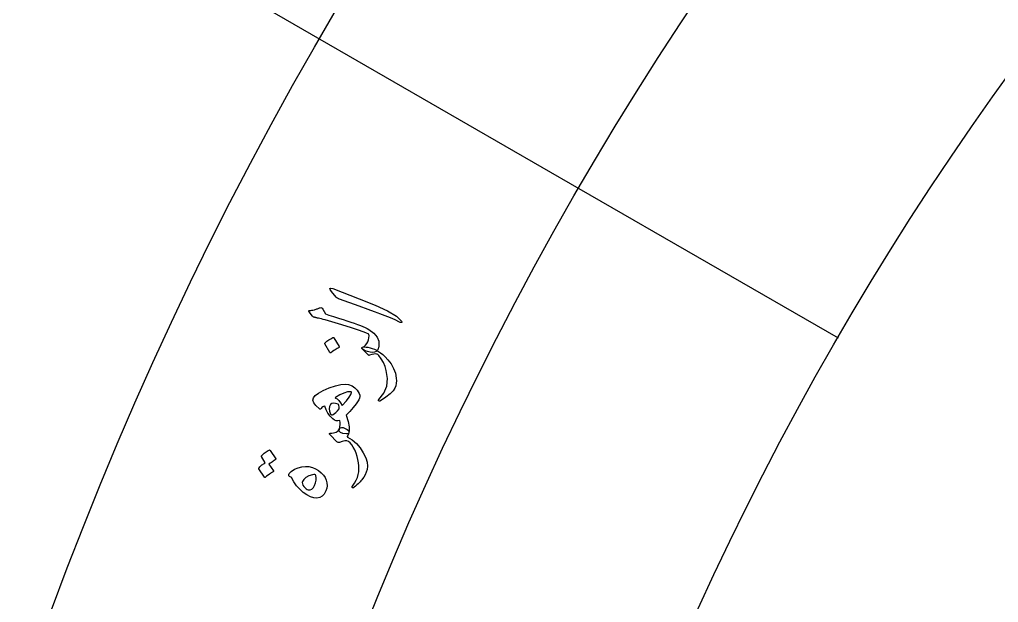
# Model space of a CAD drawing. Header units: millimetres. Extents: x -78 to 78, y -78 to 100.
# Drawn here: x -58.41 to -41.93, y 21.31 to 31.13 of the extents above; entities that cross this region are included whole.
import ezdxf

# ---------------------------------------------------------------- set-up
doc = ezdxf.new("R2010")
doc.units = ezdxf.units.MM
doc.layers.add('ENGRAVE', color=7, linetype='Continuous')
doc.layers.add('TEXT', color=5, linetype='Continuous')

msp = doc.modelspace()

# ---------------------------------------------------------------- linework, layer by layer
at = {"layer": 'ENGRAVE'}
for points in [[(-60.7409, 35.0687), (-53.358, 30.8062)], [(-53.358, 30.8062), (-48.9954, 28.2875)], [(-48.9954, 28.2875), (-44.6328, 25.7687)]]:
    msp.add_lwpolyline(points, dxfattribs=at)
for radius in [75.95, 75.95, 73.9156, 70.1375, 70.1375, 67.1538, 61.6125, 61.6125, 56.575, 56.575, 51.5375, 51.5375]:
    msp.add_circle((0, 0), radius, dxfattribs=at)
at = {"layer": 'TEXT'}
for points in [[(-53.1595, 26.5503), (-53.183, 26.583), (-53.1874, 26.602), (-53.1729, 26.6075), (-53.1393, 26.5993), (-52.6976, 26.4281), (-52.427, 26.3219), (-52.2177, 26.2234), (-52.0696, 26.1328), (-51.9826, 26.0502), (-51.977, 26.0404), (-51.975, 26.0331), (-51.9766, 26.0284), (-51.9817, 26.0262), (-51.9882, 26.0258), (-51.9959, 26.0269), (-52.0046, 26.0297), (-52.0144, 26.034), (-52.0889, 26.0714), (-52.1697, 26.1075), (-52.2568, 26.1425), (-52.3501, 26.1762), (-52.3742, 26.1855), (-52.4398, 26.2098), (-52.5469, 26.2491), (-52.6954, 26.3034), (-53.0263, 26.4206), (-53.0433, 26.428), (-53.0581, 26.4365), (-53.0708, 26.4461), (-53.0814, 26.4568)], [(-53.5422, 26.2238), (-53.5392, 26.2276), (-53.5348, 26.2301), (-53.5289, 26.2313), (-53.5214, 26.2312), (-53.5101, 26.2311), (-53.4942, 26.2331), (-53.4738, 26.2373), (-53.4488, 26.2436), (-53.4352, 26.2477), (-53.4221, 26.2517), (-53.4093, 26.2557), (-53.397, 26.2596), (-53.3852, 26.2636), (-53.3739, 26.2679), (-53.3632, 26.2724), (-53.353, 26.2772), (-53.3406, 26.28), (-53.3286, 26.2766), (-53.3168, 26.2672), (-53.3055, 26.2516), (-53.2605, 26.1729), (-53.236, 26.1638), (-53.2058, 26.1533), (-53.1698, 26.1415), (-53.128, 26.1284), (-53.0803, 26.1134), (-53.0268, 26.0963), (-52.9675, 26.0769), (-52.9022, 26.0552), (-52.8372, 26.0341), (-52.7777, 26.0139), (-52.7238, 25.9944), (-52.6753, 25.9758), (-52.6322, 25.958), (-52.5946, 25.9413), (-52.5623, 25.9257), (-52.5354, 25.9111), (-52.4496, 25.8501), (-52.3924, 25.7832), (-52.3639, 25.7105), (-52.3638, 25.6318), (-52.3657, 25.6201), (-52.368, 25.609), (-52.3708, 25.5986), (-52.3742, 25.5888), (-52.3779, 25.5796), (-52.3818, 25.5709), (-52.3861, 25.5628), (-52.3906, 25.5551), (-52.409, 25.5363), (-52.4356, 25.5253), (-52.4704, 25.5224), (-52.5133, 25.5274), (-52.5569, 25.5376), (-52.5936, 25.5503), (-52.6235, 25.5657), (-52.6465, 25.5835), (-52.6501, 25.5877), (-52.6522, 25.5917), (-52.6528, 25.5954), (-52.6519, 25.599), (-52.6494, 25.6029), (-52.6463, 25.6059), (-52.6426, 25.6081), (-52.6382, 25.6095), (-52.6122, 25.6246), (-52.5893, 25.6451), (-52.5692, 25.6711), (-52.5521, 25.7025), (-52.5391, 25.7378), (-52.5314, 25.7711), (-52.5288, 25.8025), (-52.5316, 25.8319), (-52.5846, 25.8554), (-52.6876, 25.8919), (-52.8405, 25.9413), (-53.0435, 26.0034), (-53.2698, 26.0709), (-53.2998, 26.0799), (-53.3286, 26.0877), (-53.356, 26.0943), (-53.3821, 26.0997), (-53.3953, 26.1022), (-53.4073, 26.1047), (-53.418, 26.1073), (-53.4275, 26.1099), (-53.4357, 26.1124), (-53.4427, 26.1144), (-53.4485, 26.1159), (-53.453, 26.117), (-53.4626, 26.1203), (-53.4707, 26.1245), (-53.4773, 26.1297), (-53.4824, 26.1357), (-53.5395, 26.2073), (-53.542, 26.2119), (-53.5432, 26.2162), (-53.5433, 26.2202), (-53.5422, 26.2238)], [(-53.2732, 25.6674), (-53.2743, 25.6706), (-53.2741, 25.6743), (-53.2726, 25.6784), (-53.2699, 25.6831), (-53.2398, 25.7105), (-53.2076, 25.7345), (-53.1733, 25.7551), (-53.137, 25.7722), (-53.1322, 25.7732), (-53.1281, 25.7728), (-53.1248, 25.7707), (-53.1223, 25.7672), (-53.0303, 25.6214), (-53.0287, 25.6168), (-53.0298, 25.6125), (-53.0338, 25.6085), (-53.0405, 25.6047), (-53.0463, 25.6015), (-53.0553, 25.5963), (-53.0673, 25.589), (-53.0825, 25.5798), (-53.1008, 25.5683), (-53.1225, 25.5544), (-53.1474, 25.538), (-53.1757, 25.5191), (-53.18, 25.5169), (-53.1834, 25.5164), (-53.186, 25.5176), (-53.1878, 25.5206)], [(-52.6373, 25.6112), (-52.6105, 25.615), (-52.5806, 25.6146), (-52.5476, 25.6101), (-52.5115, 25.6013), (-52.4751, 25.5897), (-52.439, 25.5756), (-52.4033, 25.559), (-52.368, 25.5399), (-52.334, 25.5169), (-52.2969, 25.486), (-52.2566, 25.4472), (-52.2132, 25.4006), (-52.1575, 25.3288), (-52.1153, 25.2528), (-52.0866, 25.1727), (-52.0714, 25.0883), (-52.0693, 25.0452), (-52.0724, 25.0028), (-52.0808, 24.9611), (-52.0945, 24.9201), (-52.1223, 24.8756), (-52.1723, 24.8251), (-52.2446, 24.7685), (-52.3392, 24.7057), (-52.3462, 24.7026), (-52.3528, 24.7016), (-52.3591, 24.7024), (-52.3649, 24.7052), (-52.369, 24.7095), (-52.3699, 24.7149), (-52.3676, 24.7215), (-52.3621, 24.7291), (-52.2801, 24.836), (-52.2322, 24.9533), (-52.2185, 25.0812), (-52.2388, 25.2198), (-52.2604, 25.2884), (-52.2886, 25.3533), (-52.3233, 25.4145), (-52.3646, 25.4721), (-52.3722, 25.48), (-52.3816, 25.4868), (-52.393, 25.4923), (-52.4062, 25.4966), (-52.4253, 25.4987), (-52.4505, 25.4958), (-52.4819, 25.4878), (-52.5195, 25.4748), (-52.5249, 25.4741), (-52.5305, 25.4754), (-52.5365, 25.4787), (-52.5429, 25.484), (-52.6457, 25.5853), (-52.6493, 25.5894), (-52.6514, 25.5934), (-52.6519, 25.5972), (-52.651, 25.6007), (-52.6486, 25.6046), (-52.6455, 25.6077), (-52.6417, 25.6099), (-52.6373, 25.6112)], [(-53.3656, 24.5722), (-53.4236, 24.6269), (-53.4597, 24.6763), (-53.4737, 24.7205), (-53.4658, 24.7593), (-53.4348, 24.7974), (-53.3802, 24.8376), (-53.3019, 24.8798), (-53.2002, 24.9239), (-53.0956, 24.961), (-53.0064, 24.9833), (-52.9326, 24.9908), (-52.8742, 24.9837), (-52.8159, 24.9609), (-52.7668, 24.9282), (-52.7268, 24.8859), (-52.6959, 24.8338), (-52.6863, 24.8057), (-52.6837, 24.7783), (-52.6883, 24.7516), (-52.7, 24.7256), (-52.7439, 24.6593), (-52.7942, 24.5935), (-52.8507, 24.5282), (-52.9134, 24.4633), (-52.8837, 24.3568), (-52.8667, 24.2714), (-52.8625, 24.207), (-52.8712, 24.1634), (-52.8764, 24.1566), (-52.885, 24.1519), (-52.8968, 24.1491), (-52.9119, 24.1484), (-52.9728, 24.1546), (-53.0126, 24.1712), (-53.0313, 24.1981), (-53.0288, 24.2355), (-53.0203, 24.2708), (-53.0165, 24.3063), (-53.0172, 24.3422), (-53.0226, 24.3783), (-53.0529, 24.3681), (-53.0827, 24.3684), (-53.1122, 24.3795), (-53.1413, 24.4012), (-53.1861, 24.4481), (-53.2236, 24.4999), (-53.2537, 24.5567), (-53.2765, 24.6184), (-53.2937, 24.6141), (-53.3093, 24.6059), (-53.3233, 24.5937), (-53.3356, 24.5776), (-53.3424, 24.5699), (-53.3497, 24.5665), (-53.3575, 24.5673), (-53.3656, 24.5722)], [(-53.097, 24.7627), (-53.1002, 24.7605), (-53.1012, 24.7583), (-53.1001, 24.7562), (-53.0968, 24.7541), (-53.067, 24.7397), (-53.0376, 24.7138), (-53.0084, 24.6763), (-52.9796, 24.6273), (-52.9111, 24.7059), (-52.8627, 24.7685), (-52.8344, 24.8153), (-52.8262, 24.8463), (-52.8266, 24.8527), (-52.8284, 24.8574), (-52.8315, 24.8604), (-52.836, 24.8616), (-52.8898, 24.8571), (-52.9513, 24.8392), (-53.0203, 24.8078), (-53.097, 24.7627)], [(-53.0322, 24.5733), (-53.0345, 24.605), (-53.0384, 24.6287), (-53.0438, 24.6443), (-53.0509, 24.652), (-53.0941, 24.6648), (-53.1295, 24.6678), (-53.1573, 24.6612), (-53.1773, 24.6448), (-53.1953, 24.6113), (-53.2013, 24.5735), (-53.1951, 24.5315), (-53.1768, 24.4853), (-53.1691, 24.4747), (-53.1589, 24.4701), (-53.1461, 24.4716), (-53.1309, 24.479), (-53.1124, 24.4927), (-53.0898, 24.513), (-53.0631, 24.5399), (-53.0322, 24.5733)], [(-53.0694, 24.0159), (-53.1851, 24.1336), (-53.1936, 24.1447), (-53.1964, 24.153), (-53.1937, 24.1585), (-53.1853, 24.1612), (-53.1541, 24.1647), (-53.1266, 24.1693), (-53.1029, 24.1751), (-53.0828, 24.182), (-53.0654, 24.1918), (-53.0505, 24.2042), (-53.038, 24.2194), (-53.028, 24.2372), (-53.0148, 24.2533), (-52.9944, 24.2598), (-52.9667, 24.2566), (-52.9318, 24.2438), (-52.8991, 24.2257), (-52.878, 24.2065), (-52.8684, 24.1864), (-52.8704, 24.1652), (-52.8762, 24.1509), (-52.8825, 24.1365), (-52.8893, 24.1221), (-52.8966, 24.1077), (-52.8971, 24.1049), (-52.8962, 24.1018), (-52.8938, 24.0982), (-52.8901, 24.0943), (-52.8115, 24.0472), (-52.7413, 23.9877), (-52.6797, 23.916), (-52.6265, 23.8321), (-52.5856, 23.747), (-52.5611, 23.6718), (-52.5529, 23.6064), (-52.5611, 23.5507), (-52.5783, 23.5026), (-52.597, 23.4598), (-52.6172, 23.4224), (-52.639, 23.3903), (-52.6514, 23.3754), (-52.6652, 23.3597), (-52.6804, 23.3432), (-52.6971, 23.3258), (-52.7153, 23.3079), (-52.7352, 23.2896), (-52.7569, 23.2708), (-52.7803, 23.2516), (-52.7859, 23.2467), (-52.7913, 23.2435), (-52.7964, 23.242), (-52.8013, 23.2422), (-52.8074, 23.2436), (-52.8118, 23.2458), (-52.8146, 23.2488), (-52.8156, 23.2527), (-52.8161, 23.2573), (-52.8153, 23.2618), (-52.8132, 23.2664), (-52.8097, 23.2708), (-52.7744, 23.3206), (-52.7462, 23.3694), (-52.7252, 23.4172), (-52.7115, 23.4641), (-52.7037, 23.5131), (-52.7004, 23.5629), (-52.7015, 23.6135), (-52.7071, 23.6651), (-52.7169, 23.7175), (-52.7309, 23.771), (-52.749, 23.8255), (-52.7713, 23.8809), (-52.7943, 23.9255), (-52.8197, 23.9641), (-52.8476, 23.9968), (-52.8778, 24.0236), (-52.9038, 24.0316), (-52.9377, 24.0313), (-52.9796, 24.0229), (-53.0294, 24.0062), (-53.0396, 24.0039), (-53.0496, 24.0048), (-53.0596, 24.0088), (-53.0694, 24.0159)], [(-54.3413, 23.7665), (-54.3425, 23.7697), (-54.3425, 23.7734), (-54.3411, 23.7776), (-54.3385, 23.7824), (-54.3243, 23.7971), (-54.3097, 23.811), (-54.2947, 23.8241), (-54.2792, 23.8363), (-54.2631, 23.8477), (-54.2464, 23.8583), (-54.2288, 23.8683), (-54.2106, 23.8775), (-54.2057, 23.8787), (-54.2013, 23.8782), (-54.1974, 23.876), (-54.194, 23.8723), (-54.0976, 23.7279), (-54.0969, 23.7247), (-54.0984, 23.7213), (-54.1022, 23.7175), (-54.1082, 23.7134), (-54.1131, 23.7109), (-54.1204, 23.7065), (-54.1299, 23.7002), (-54.1417, 23.692), (-54.156, 23.6818), (-54.1728, 23.6695), (-54.1923, 23.6551), (-54.2143, 23.6388), (-54.1397, 23.5257), (-54.1378, 23.5212), (-54.1388, 23.5168), (-54.1426, 23.5126), (-54.1492, 23.5086), (-54.1549, 23.5051), (-54.1636, 23.4995), (-54.1754, 23.4918), (-54.1901, 23.4819), (-54.208, 23.4697), (-54.2291, 23.4548), (-54.2534, 23.4374), (-54.281, 23.4174), (-54.2848, 23.4157), (-54.288, 23.4156), (-54.2905, 23.4171), (-54.2923, 23.4201), (-54.3834, 23.5635), (-54.3847, 23.5667), (-54.3847, 23.5704), (-54.3833, 23.5747), (-54.3808, 23.5794), (-54.3695, 23.5923), (-54.3576, 23.6044), (-54.3451, 23.6157), (-54.3321, 23.6263), (-54.3186, 23.6361), (-54.3047, 23.6452), (-54.2905, 23.6536), (-54.2759, 23.6613)], [(-53.8784, 23.4459), (-53.8787, 23.4641), (-53.8727, 23.4819), (-53.8602, 23.4993), (-53.8414, 23.5162), (-53.7834, 23.5535), (-53.724, 23.5803), (-53.6635, 23.5968), (-53.6016, 23.6029), (-53.5415, 23.5995), (-53.4842, 23.5864), (-53.4299, 23.5639), (-53.3784, 23.5319), (-53.3345, 23.4957), (-53.2986, 23.4564), (-53.2705, 23.4141), (-53.2503, 23.3688), (-53.2385, 23.3224), (-53.2353, 23.2771), (-53.2409, 23.2327), (-53.2553, 23.1893), (-53.283, 23.1365), (-53.3177, 23.0987), (-53.3596, 23.0759), (-53.4085, 23.0681), (-53.4616, 23.0736), (-53.5174, 23.0916), (-53.576, 23.122), (-53.6373, 23.1648), (-53.6974, 23.2174), (-53.7506, 23.2762), (-53.7968, 23.3413), (-53.8361, 23.4127), (-53.8382, 23.4155), (-53.8425, 23.4187), (-53.8489, 23.4222), (-53.8575, 23.4263), (-53.8668, 23.4309), (-53.8733, 23.4358), (-53.8772, 23.4407), (-53.8784, 23.4459)], [(-53.4258, 23.4479), (-53.4319, 23.4593), (-53.4433, 23.4655), (-53.4602, 23.4665), (-53.4826, 23.4623), (-53.545, 23.441), (-53.5937, 23.4149), (-53.6287, 23.3841), (-53.6499, 23.3486), (-53.6545, 23.3293), (-53.6521, 23.3086), (-53.6427, 23.2864), (-53.6263, 23.2628), (-53.607, 23.2411), (-53.5887, 23.2249), (-53.5715, 23.2142), (-53.5553, 23.2089), (-53.5213, 23.2088), (-53.4918, 23.2211), (-53.4665, 23.2457), (-53.4456, 23.2826), (-53.4297, 23.3266), (-53.4211, 23.3688), (-53.4198, 23.4092), (-53.4258, 23.4479)]]:
    msp.add_lwpolyline(points, close=True, dxfattribs=at)

doc.saveas('drawing.dxf')
